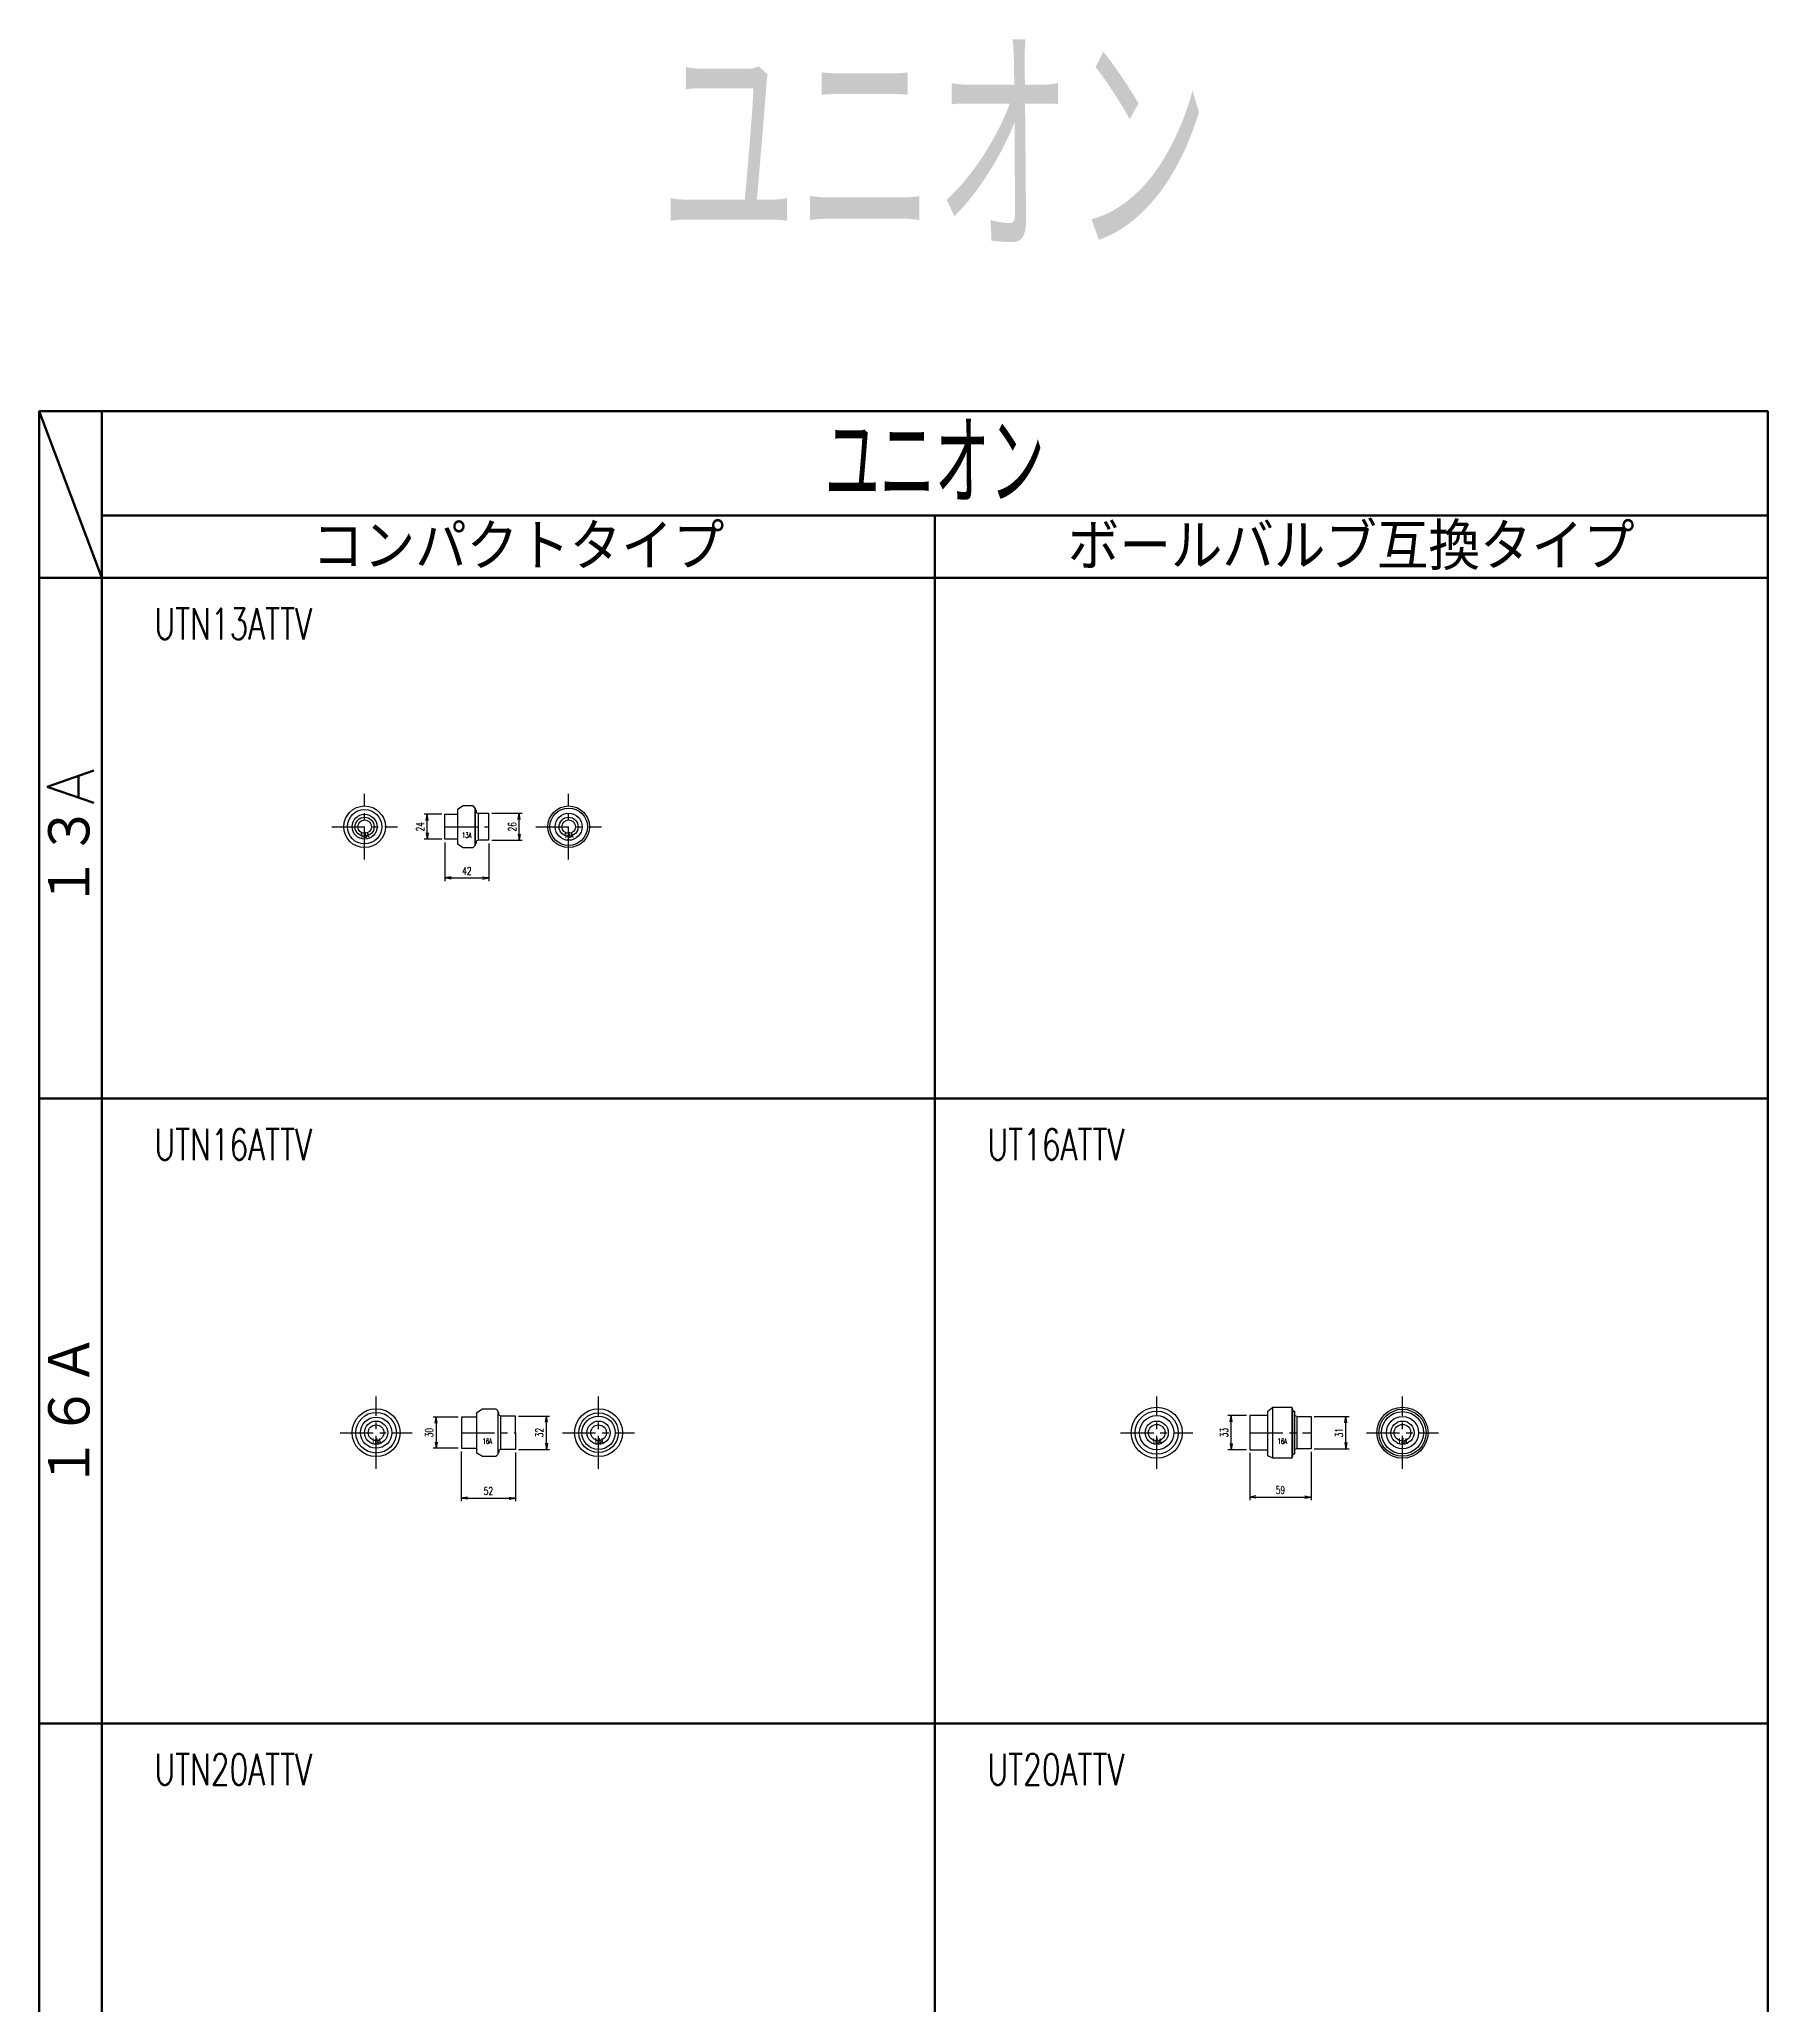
# Model space of a CAD drawing. Header units: millimetres. Extents: x 1711 to 90196, y -23291 to 8516.
# Drawn here: x 9511 to 11171, y -13224 to -11337 of the extents above; entities that cross this region are included whole.
import ezdxf

# ---------------------------------------------------------------- set-up
doc = ezdxf.new("R2010")
doc.units = ezdxf.units.MM
doc.header["$PDMODE"] = 35
doc.linetypes.add('CENTER', pattern=[50.8, 31.75, -6.35, 6.35, -6.35])
for name, color, linetype in [('CEN', 2, 'CENTER'), ('TEXT', 7, 'Continuous'), ('寸法', 2, 'Continuous'), ('配管-CVP', 4, 'Continuous')]:
    doc.layers.add(name, color=color, linetype=linetype)
doc.layers.add('line', color=153, linetype='Continuous', lineweight=50)
doc.styles.add('kpk', font='romans.shx', dxfattribs={"width": 0.7, "bigfont": 'extfont2.shx'})
doc.styles.get("Standard").update_dxf_attribs({"font": 'romans.shx', "bigfont": 'extfont.shx'})
doc.dimstyles.new('KPK-3', dxfattribs={"dimscale": 3, "dimtxt": 2.5, "dimasz": 2, "dimexe": 1, "dimexo": 1, "dimgap": 1, "dimtad": 3, "dimdec": 1, "dimdsep": 46, "dimtxsty": 'kpk', "dimblk": 'OPEN', "dimcen": 2.5, "dimclrd": 2, "dimclre": 2, "dimclrt": 4, "dimadec": 1, "dimazin": 2, "dimtfac": 1, "dimtdec": 1, "dimtmove": 0, "dimatfit": 2, "dimldrblk": 'OPEN', "dimfxl": 0, "dimlwd": -1, "dimlwe": -1, "dimarcsym": 0})

# ---------------------------------------------------------------- blocks, each defined once
blk = doc.blocks.new('_Open')
at = {"color": 0, "linetype": 'ByBlock', "lineweight": -2}
for p, q in [((-1, 0.17), (0, 0)), ((-1, -0.17), (0, 0)), ((0, 0), (-1, 0))]:
    blk.add_line(p, q, dxfattribs=at)
blk = doc.blocks.new('*D3075')
at = {"layer": 'Defpoints', "color": 0, "transparency": 16777216}
for p in [(9900.3, -12080.6), (9900.3, -12104.6)]:
    blk.add_point(p, dxfattribs=at)
at = {"layer": '寸法', "color": 2, "transparency": 16777216}
for p, q in [((9897.3, -12080.6), (9880.3, -12080.6)), ((9883.3, -12098.6), (9883.3, -12086.6)), ((9897.3, -12104.6), (9880.3, -12104.6))]:
    blk.add_line(p, q, dxfattribs=at)
at = {"layer": '寸法', "color": 2, "transparency": 16777216, "xscale": 6, "yscale": 6, "zscale": 6}
for p, rotation in [((9883.3, -12080.6), 90), ((9883.3, -12104.6), 270)]:
    blk.add_blockref('_Open', p, dxfattribs=dict(at, rotation=rotation))
at = {"layer": '寸法', "color": 4, "transparency": 16777216, "insert": (9876.5, -12092.6), "char_height": 7.5, "attachment_point": 5, "rotation": 90, "style": 'kpk', "bg_fill": 3, "box_fill_scale": 1.1, "bg_fill_color": 256, "bg_fill_true_color": 13158600, "bg_fill_transparency": 0}
blk.add_mtext('24', dxfattribs=at)
at = {"layer": 'Defpoints', "color": 0, "transparency": 16777216}
blk.add_point((9883.3, -12080.6), dxfattribs=at)
blk = doc.blocks.new('*D3076')
at = {"layer": 'Defpoints', "color": 0, "transparency": 16777216}
for p in [(9942.3, -12079.6), (9942.3, -12105.6)]:
    blk.add_point(p, dxfattribs=at)
at = {"layer": '寸法', "color": 2, "transparency": 16777216}
for p, q in [((9945.3, -12079.6), (9974.6, -12079.6)), ((9971.6, -12099.6), (9971.6, -12085.6)), ((9945.3, -12105.6), (9974.6, -12105.6))]:
    blk.add_line(p, q, dxfattribs=at)
at = {"layer": '寸法', "color": 2, "transparency": 16777216, "xscale": 6, "yscale": 6, "zscale": 6}
for p, rotation in [((9971.6, -12079.6), 90), ((9971.6, -12105.6), 270)]:
    blk.add_blockref('_Open', p, dxfattribs=dict(at, rotation=rotation))
at = {"layer": '寸法', "color": 4, "transparency": 16777216, "insert": (9964.9, -12092.6), "char_height": 7.5, "attachment_point": 5, "rotation": 90, "style": 'kpk', "bg_fill": 3, "box_fill_scale": 1.1, "bg_fill_color": 256, "bg_fill_true_color": 13158600, "bg_fill_transparency": 0}
blk.add_mtext('26', dxfattribs=at)
at = {"layer": 'Defpoints', "color": 0, "transparency": 16777216}
blk.add_point((9971.6, -12079.6), dxfattribs=at)
blk = doc.blocks.new('*D3077')
at = {"layer": 'Defpoints', "color": 0, "transparency": 16777216}
for p in [(9900.3, -12104.6), (9942.3, -12105.6), (9942.3, -12141.8)]:
    blk.add_point(p, dxfattribs=at)
at = {"layer": '寸法', "color": 2, "transparency": 16777216}
for p, q in [((9900.3, -12107.6), (9900.3, -12144.8)), ((9942.3, -12108.6), (9942.3, -12144.8)), ((9906.3, -12141.8), (9936.3, -12141.8))]:
    blk.add_line(p, q, dxfattribs=at)
at = {"layer": '寸法', "color": 2, "transparency": 16777216, "xscale": 6, "yscale": 6, "zscale": 6, "rotation": 180}
blk.add_blockref('_Open', (9900.3, -12141.8), dxfattribs=at)
at = {"layer": '寸法', "color": 2, "transparency": 16777216, "xscale": 6, "yscale": 6, "zscale": 6}
blk.add_blockref('_Open', (9942.3, -12141.8), dxfattribs=at)
at = {"layer": '寸法', "color": 4, "transparency": 16777216, "insert": (9921.3, -12135.1), "char_height": 7.5, "attachment_point": 5, "style": 'kpk', "bg_fill": 3, "box_fill_scale": 1.1, "bg_fill_color": 256, "bg_fill_true_color": 13158600, "bg_fill_transparency": 0}
blk.add_mtext('42', dxfattribs=at)
blk = doc.blocks.new('*D3078')
at = {"layer": 'Defpoints', "color": 0, "transparency": 16777216}
for p in [(9916, -12659.4), (9891.9, -12689.4), (9916, -12689.4)]:
    blk.add_point(p, dxfattribs=at)
at = {"layer": '寸法', "color": 2, "transparency": 16777216}
for p, q in [((9913, -12659.4), (9888.9, -12659.4)), ((9891.9, -12665.4), (9891.9, -12683.4)), ((9913, -12689.4), (9888.9, -12689.4))]:
    blk.add_line(p, q, dxfattribs=at)
at = {"layer": '寸法', "color": 2, "transparency": 16777216, "xscale": 6, "yscale": 6, "zscale": 6}
for p, rotation in [((9891.9, -12659.4), 90), ((9891.9, -12689.4), 270)]:
    blk.add_blockref('_Open', p, dxfattribs=dict(at, rotation=rotation))
at = {"layer": '寸法', "color": 4, "transparency": 16777216, "insert": (9885.1, -12674.4), "char_height": 7.5, "attachment_point": 5, "rotation": 90, "style": 'kpk', "bg_fill": 3, "box_fill_scale": 1.1, "bg_fill_color": 256, "bg_fill_true_color": 13158600, "bg_fill_transparency": 0}
blk.add_mtext('30', dxfattribs=at)
blk = doc.blocks.new('*D3079')
at = {"layer": 'Defpoints', "color": 0, "transparency": 16777216}
for p in [(9968, -12658.4), (9997.8, -12658.4), (9968, -12690.4)]:
    blk.add_point(p, dxfattribs=at)
at = {"layer": '寸法', "color": 2, "transparency": 16777216}
for p, q in [((9971, -12658.4), (10000.8, -12658.4)), ((9997.8, -12684.4), (9997.8, -12664.4)), ((9971, -12690.4), (10000.8, -12690.4))]:
    blk.add_line(p, q, dxfattribs=at)
at = {"layer": '寸法', "color": 2, "transparency": 16777216, "xscale": 6, "yscale": 6, "zscale": 6}
for p, rotation in [((9997.8, -12658.4), 90), ((9997.8, -12690.4), 270)]:
    blk.add_blockref('_Open', p, dxfattribs=dict(at, rotation=rotation))
at = {"layer": '寸法', "color": 4, "transparency": 16777216, "insert": (9991, -12674.4), "char_height": 7.5, "attachment_point": 5, "rotation": 90, "style": 'kpk', "bg_fill": 3, "box_fill_scale": 1.1, "bg_fill_color": 256, "bg_fill_true_color": 13158600, "bg_fill_transparency": 0}
blk.add_mtext('32', dxfattribs=at)
blk = doc.blocks.new('*D3080')
at = {"layer": 'Defpoints', "color": 0, "transparency": 16777216}
for p in [(9916, -12689.4), (9968, -12690.4), (9968, -12737.2)]:
    blk.add_point(p, dxfattribs=at)
at = {"layer": '寸法', "color": 2, "transparency": 16777216}
for p, q in [((9916, -12692.4), (9916, -12740.2)), ((9968, -12693.4), (9968, -12740.2)), ((9922, -12737.2), (9962, -12737.2))]:
    blk.add_line(p, q, dxfattribs=at)
at = {"layer": '寸法', "color": 2, "transparency": 16777216, "xscale": 6, "yscale": 6, "zscale": 6, "rotation": 180}
blk.add_blockref('_Open', (9916, -12737.2), dxfattribs=at)
at = {"layer": '寸法', "color": 2, "transparency": 16777216, "xscale": 6, "yscale": 6, "zscale": 6}
blk.add_blockref('_Open', (9968, -12737.2), dxfattribs=at)
at = {"layer": '寸法', "color": 4, "transparency": 16777216, "insert": (9942, -12730.4), "char_height": 7.5, "attachment_point": 5, "style": 'kpk', "bg_fill": 3, "box_fill_scale": 1.1, "bg_fill_color": 256, "bg_fill_true_color": 13158600, "bg_fill_transparency": 0}
blk.add_mtext('52', dxfattribs=at)
blk = doc.blocks.new('*D3282')
at = {"layer": 'Defpoints', "color": 0, "transparency": 16777216}
for p in [(10655.3, -12657.9), (10673.2, -12657.9), (10673.2, -12690.9)]:
    blk.add_point(p, dxfattribs=at)
at = {"layer": '寸法', "color": 2, "transparency": 16777216}
for p, q in [((10670.2, -12657.9), (10652.3, -12657.9)), ((10655.3, -12684.9), (10655.3, -12663.9)), ((10670.2, -12690.9), (10652.3, -12690.9))]:
    blk.add_line(p, q, dxfattribs=at)
at = {"layer": '寸法', "color": 2, "transparency": 16777216, "xscale": 6, "yscale": 6, "zscale": 6}
for p, rotation in [((10655.3, -12657.9), 90), ((10655.3, -12690.9), 270)]:
    blk.add_blockref('_Open', p, dxfattribs=dict(at, rotation=rotation))
at = {"layer": '寸法', "color": 4, "transparency": 16777216, "insert": (10648.6, -12674.4), "char_height": 7.5, "attachment_point": 5, "rotation": 90, "style": 'kpk', "bg_fill": 3, "box_fill_scale": 1.1, "bg_fill_color": 256, "bg_fill_true_color": 13158600, "bg_fill_transparency": 0}
blk.add_mtext('33', dxfattribs=at)
blk = doc.blocks.new('*D3283')
at = {"layer": 'Defpoints', "color": 0, "transparency": 16777216}
for p in [(10732.2, -12658.9), (10765.6, -12658.9), (10732.2, -12689.9)]:
    blk.add_point(p, dxfattribs=at)
at = {"layer": '寸法', "color": 2, "transparency": 16777216}
for p, q in [((10735.2, -12658.9), (10768.6, -12658.9)), ((10765.6, -12683.9), (10765.6, -12664.9)), ((10735.2, -12689.9), (10768.6, -12689.9))]:
    blk.add_line(p, q, dxfattribs=at)
at = {"layer": '寸法', "color": 2, "transparency": 16777216, "xscale": 6, "yscale": 6, "zscale": 6}
for p, rotation in [((10765.6, -12658.9), 90), ((10765.6, -12689.9), 270)]:
    blk.add_blockref('_Open', p, dxfattribs=dict(at, rotation=rotation))
at = {"layer": '寸法', "color": 4, "transparency": 16777216, "insert": (10758.9, -12674.4), "char_height": 7.5, "attachment_point": 5, "rotation": 90, "style": 'kpk', "bg_fill": 3, "box_fill_scale": 1.1, "bg_fill_color": 256, "bg_fill_true_color": 13158600, "bg_fill_transparency": 0}
blk.add_mtext('31', dxfattribs=at)
blk = doc.blocks.new('*D2967')
at = {"layer": 'Defpoints', "color": 0, "transparency": 16777216}
for p in [(10673.2, -12690.9), (10732.2, -12689.9), (10732.2, -12736.2)]:
    blk.add_point(p, dxfattribs=at)
at = {"layer": '寸法', "color": 2, "transparency": 16777216}
for p, q in [((10673.2, -12693.9), (10673.2, -12739.2)), ((10732.2, -12692.9), (10732.2, -12739.2)), ((10679.2, -12736.2), (10726.2, -12736.2))]:
    blk.add_line(p, q, dxfattribs=at)
at = {"layer": '寸法', "color": 2, "transparency": 16777216, "xscale": 6, "yscale": 6, "zscale": 6, "rotation": 180}
blk.add_blockref('_Open', (10673.2, -12736.2), dxfattribs=at)
at = {"layer": '寸法', "color": 2, "transparency": 16777216, "xscale": 6, "yscale": 6, "zscale": 6}
blk.add_blockref('_Open', (10732.2, -12736.2), dxfattribs=at)
at = {"layer": '寸法', "color": 4, "transparency": 16777216, "insert": (10702.7, -12729.5), "char_height": 7.5, "attachment_point": 5, "style": 'kpk', "bg_fill": 3, "box_fill_scale": 1.1, "bg_fill_color": 256, "bg_fill_true_color": 13158600, "bg_fill_transparency": 0}
blk.add_mtext('59', dxfattribs=at)
blk = doc.blocks.new('A$Cf9a6ef9b')
at = {"layer": 'line'}
for p, q in [((60, 0), (60, -7460)), ((60, -100), (1660, -100)), ((860, -100), (860, -7460)), ((0, -160), (1660, -160)), ((0, -660), (1660, -660)), ((0, -1260), (1660, -1260))]:
    blk.add_line(p, q, dxfattribs=at)
blk.add_lwpolyline([(0, 0), (1660, 0), (1660, -7460), (0, -7460), (0, 0), (60, -160)], dxfattribs=at)
for s, insert, char_height, attachment_point in [('{\\W0.6;ユニオン}', (860, -50), 80, 5), ('コンパクトタイプ', (460, -130), 45, 5), ('ボールバルブ互換タイプ', (1260, -130), 45, 5), ('{\\W0.7;UTN13ATTV}', (110.7, -204.1), 30, 4), ('{\\W0.7;UTN16ATTV}', (110.7, -704.1), 30, 4), ('{\\W0.7;UT16ATTV}', (910.7, -704.1), 30, 4), ('{\\W0.7;UTN20ATTV}', (110.7, -1304.1), 30, 4), ('{\\W0.7;UT20ATTV}', (910.7, -1304.1), 30, 4)]:
    blk.add_mtext(s, dxfattribs=dict(at, insert=insert, char_height=char_height, attachment_point=attachment_point))
at = {"layer": 'line', "char_height": 45, "attachment_point": 5, "rotation": 90}
for s, insert in [('１３A', (30, -410)), ('１６Ａ', (30, -960))]:
    blk.add_mtext(s, dxfattribs=dict(at, insert=insert))

msp = doc.modelspace()

# ---------------------------------------------------------------- linework, layer by layer
at = {"layer": 'CEN'}
for p, q in [((9823.1216, -12124.1003), (9823.1216, -12061.1003)), ((10019.089, -12124.1003), (10019.089, -12061.1003)), ((9791.6216, -12092.6003), (9854.6216, -12092.6003)), ((9900.2741, -12092.6003), (9942.2741, -12092.6003)), ((9987.589, -12092.6003), (10050.589, -12092.6003)), ((9834.1713, -12709.0715), (9834.1713, -12639.7715)), ((10047.8277, -12709.0715), (10047.8277, -12639.7715)), ((10583.8934, -12709.0715), (10583.8934, -12639.7715)), ((10819.9369, -12709.0715), (10819.9369, -12639.7715)), ((9799.5213, -12674.4215), (9868.8213, -12674.4215)), ((10013.1777, -12674.4215), (10082.4777, -12674.4215)), ((10549.2434, -12674.4215), (10618.5434, -12674.4215)), ((10673.2414, -12674.4215), (10732.2414, -12674.4215)), ((10785.2869, -12674.4215), (10854.5869, -12674.4215))]:
    msp.add_line(p, q, dxfattribs=at)
at = {"layer": '配管-CVP', "color": 0, "linetype": 'ByBlock'}
for points in [[(10690.7663, -12657.9215), (10673.2414, -12657.9215), (10673.2414, -12674.4215), (10673.2414, -12690.9215), (10690.7663, -12690.9215)], [(10695.3663, -12698.9215), (10690.7663, -12696.6715), (10690.7663, -12653.6715), (10695.3663, -12649.9215)], [(10713.7663, -12698.9215), (10695.3663, -12698.9215), (10695.3663, -12649.9215), (10713.7663, -12649.9215), (10713.7663, -12698.9215), (10714.7663, -12696.9215), (10714.7663, -12651.9215), (10713.7663, -12649.9215)], [(10714.7663, -12694.6715), (10716.6414, -12694.6715), (10716.6414, -12654.1715), (10714.7663, -12654.1715)], [(10718.6414, -12658.9215), (10716.6414, -12658.1465)], [(10718.6414, -12689.9215), (10716.6414, -12690.6965)]]:
    msp.add_lwpolyline(points, dxfattribs=at)
msp.add_lwpolyline([(10718.6414, -12689.9215), (10718.6414, -12674.4215), (10718.6414, -12658.9215), (10732.2414, -12658.9215), (10732.2414, -12674.4215), (10732.2414, -12689.9215)], close=True, dxfattribs=at)
for centre, radius in [((9823.1216, -12092.6003), 20), ((9823.1216, -12092.6003), 16.5), ((10019.089, -12092.6003), 20), ((10019.089, -12092.6003), 18), ((9823.1216, -12092.6003), 12), ((9823.1216, -12092.6003), 9.15), ((9823.1216, -12092.6003), 6.5), ((10019.089, -12092.6003), 13), ((10019.089, -12092.6003), 9.15), ((10019.089, -12092.6003), 6.5), ((9834.1713, -12674.4215), 23), ((9834.1713, -12674.4215), 19.5), ((9834.1713, -12674.4215), 15), ((10047.8277, -12674.4215), 23), ((10047.8277, -12674.4215), 19), ((10047.8277, -12674.4215), 16), ((10583.8934, -12674.4215), 24.5), ((10583.8934, -12674.4215), 20.75), ((10583.8934, -12674.4215), 16.5), ((10819.9369, -12674.4215), 24.5), ((10819.9369, -12674.4215), 22.6), ((10819.9369, -12674.4215), 20.25), ((10819.9369, -12674.4215), 15.5), ((9834.1713, -12674.4215), 11.15), ((9834.1713, -12674.4215), 7.5), ((10047.8277, -12674.4215), 11.15), ((10047.8277, -12674.4215), 7.5), ((10583.8934, -12674.4215), 11.15), ((10583.8934, -12674.4215), 8), ((10819.9369, -12674.4215), 11.15), ((10819.9369, -12674.4215), 8)]:
    msp.add_circle(centre, radius, dxfattribs=at)

# ---------------------------------------------------------------- texts
at = {"layer": 'Defpoints', "color": 6, "linetype": 'ByBlock', "style": 'kpk', "width": 0.6}
for s, p in [('13A', (9818.6216, -12103.2678)), ('13A', (9916.6595, -12103.2678)), ('13A', (10014.589, -12103.2678)), ('16A', (9829.6713, -12685.0891)), ('16A', (9936.4344, -12685.0891)), ('16A', (10043.3277, -12685.0891)), ('16A', (10579.3934, -12685.0891)), ('16A', (10700.0049, -12685.0891)), ('16A', (10815.4369, -12685.0891))]:
    msp.add_text(s, height=5, dxfattribs=at).set_placement(p)
at = {"layer": 'TEXT', "color": 6, "insert": (10370.6922, -11443.6234), "char_height": 200, "attachment_point": 5}
msp.add_mtext('{\\W0.6;ユニオン}', dxfattribs=at)

# ---------------------------------------------------------------- dimensions: what is measured, and where the dimension line sits
at = {"layer": '寸法'}
for base, p1, p2, picture, middle in [((9891.8677, -12689.4215), (9916.0398, -12659.4215), (9916.0398, -12689.4215), '*D3078', (9885.1177, -12674.4215)), ((9997.7752, -12658.4215), (9968.0398, -12690.4215), (9968.0398, -12658.4215), '*D3079', (9991.0252, -12674.4215))]:
    dim = msp.add_linear_dim(base=base, p1=p1, p2=p2, angle=90, dimstyle='KPK-3', dxfattribs=at)
    dim.commit()
    dim.dimension.update_dxf_attribs({"geometry": picture, "text_midpoint": middle})

# ---------------------------------------------------------------- next in the draw order: linework, layer by layer
at = {"layer": 'CEN'}
msp.add_line((9916.0398, -12674.4215), (9968.0398, -12674.4215), dxfattribs=at)
at = {"layer": '配管-CVP', "color": 0, "linetype": 'ByBlock'}
for p, q in [((9931.0398, -12659.4215), (9916.0398, -12659.4215)), ((9916.0398, -12659.4215), (9916.0398, -12674.4215)), ((9968.0398, -12658.4215), (9954.0398, -12658.4215)), ((9968.0398, -12674.4215), (9968.0398, -12658.4215))]:
    msp.add_line(p, q, dxfattribs=at)

# ---------------------------------------------------------------- next in the draw order: dimensions: what is measured, and where the dimension line sits
at = {"layer": '寸法'}
for base, p1, p2, picture, middle in [((9883.2984, -12080.6003), (9900.2741, -12104.6003), (9900.2741, -12080.6003), '*D3075', (9876.5484, -12092.6003)), ((9971.606, -12079.6003), (9942.2741, -12105.6003), (9942.2741, -12079.6003), '*D3076', (9964.856, -12092.6003)), ((10655.3494, -12657.9215), (10673.2414, -12690.9215), (10673.2414, -12657.9215), '*D3282', (10648.5994, -12674.4215)), ((10765.6133, -12658.9215), (10732.2414, -12689.9215), (10732.2414, -12658.9215), '*D3283', (10758.8633, -12674.4215))]:
    dim = msp.add_linear_dim(base=base, p1=p1, p2=p2, angle=90, dimstyle='KPK-3', dxfattribs=at)
    dim.commit()
    dim.dimension.update_dxf_attribs({"geometry": picture, "text_midpoint": middle})
dim = msp.add_linear_dim(base=(9968.0398, -12737.1964), p1=(9916.0398, -12689.4215), p2=(9968.0398, -12690.4215), dimstyle='KPK-3', dxfattribs=at)
dim.commit()
dim.dimension.update_dxf_attribs({"geometry": '*D3080', "text_midpoint": (9942.0398, -12730.4464)})

# ---------------------------------------------------------------- next in the draw order: linework, layer by layer
at = {"layer": '配管-CVP', "color": 0, "linetype": 'ByBlock'}
msp.add_lwpolyline([(9936.4065, -12651.4215), (9949.1731, -12651.4215), (9951.0398, -12653.4215), (9951.0398, -12695.4215), (9949.1731, -12697.4215), (9936.4065, -12697.4215), (9931.0398, -12693.9215), (9931.0398, -12654.9215)], close=True, dxfattribs=at)
for points in [[(9954.0398, -12690.4215), (9954.0398, -12658.4215), (9952.0398, -12657.6715), (9952.0398, -12655.4215), (9951.0398, -12655.4215)], [(9916.0398, -12674.4215), (9916.0398, -12689.4215), (9931.0398, -12689.4215)], [(9968.0398, -12674.4215), (9968.0398, -12690.4215), (9954.0398, -12690.4215), (9952.0398, -12691.1715), (9952.0398, -12693.4215), (9951.0398, -12693.4215)]]:
    msp.add_lwpolyline(points, dxfattribs=at)

# ---------------------------------------------------------------- next in the draw order: dimensions: what is measured, and where the dimension line sits
at = {"layer": '寸法'}
for base, p1, p2, picture, middle in [((9942.2741, -12141.8138), (9900.2741, -12104.6003), (9942.2741, -12105.6003), '*D3077', (9921.2741, -12135.0638)), ((10732.2414, -12736.2216), (10673.2414, -12690.9215), (10732.2414, -12689.9215), '*D2967', (10702.7414, -12729.4716))]:
    dim = msp.add_linear_dim(base=base, p1=p1, p2=p2, dimstyle='KPK-3', dxfattribs=at)
    dim.commit()
    dim.dimension.update_dxf_attribs({"geometry": picture, "text_midpoint": middle})

# ---------------------------------------------------------------- next in the draw order: linework, layer by layer
at = {"layer": '配管-CVP', "color": 0, "linetype": 'ByBlock'}
for points in [[(9929.2741, -12074.6003), (9929.2741, -12092.6003), (9929.2741, -12074.6003), (9927.4074, -12072.6003), (9917.6408, -12072.6003), (9912.2741, -12076.1003), (9912.2741, -12109.1003), (9917.6408, -12112.6003), (9927.4074, -12112.6003), (9929.2741, -12110.6003), (9929.2741, -12092.6003), (9929.2741, -12110.6003)], [(9929.2741, -12076.6003), (9930.2741, -12076.6003), (9930.2741, -12078.8503), (9932.2741, -12079.6003), (9942.2741, -12079.6003), (9942.2741, -12105.6003), (9932.2741, -12105.6003), (9930.2741, -12106.3503), (9930.2741, -12108.6003), (9929.2741, -12108.6003)], [(9912.2741, -12104.6003), (9900.2741, -12104.6003), (9900.2741, -12080.6003), (9912.2741, -12080.6003)], [(9932.2741, -12079.6003), (9932.2741, -12105.6003)]]:
    msp.add_lwpolyline(points, dxfattribs=at)

# ---------------------------------------------------------------- next in the draw order: block references
at = {"layer": 'line', "linetype": 'ByBlock'}
msp.add_blockref('A$Cf9a6ef9b', (9510.6922, -11693.6234), dxfattribs=at)

doc.saveas('drawing.dxf')
